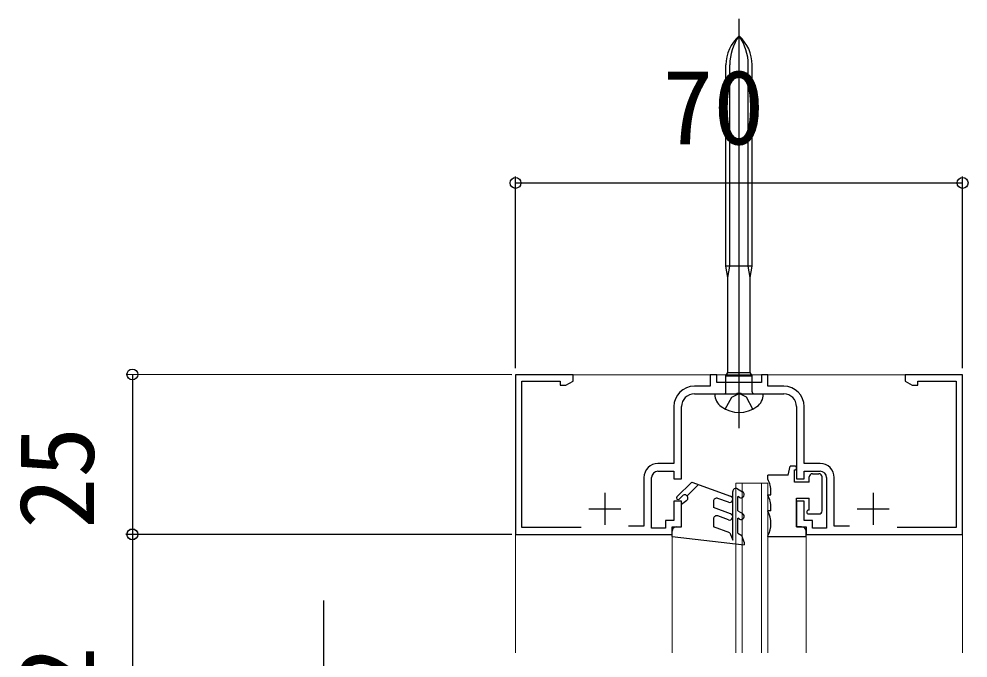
# Model space of a CAD drawing. Units: millimetres, scale not verified. Extents: x -700 to 700, y -1043 to 1038.
# Drawn here: x -197.7 to -49.1, y -326.6 to -226.6 of the extents above; entities that cross this region are included whole.
import ezdxf
from ezdxf.enums import TextEntityAlignment as Align

# ---------------------------------------------------------------- set-up
doc = ezdxf.new("R2010")
doc.units = ezdxf.units.MM
doc.header["$LTSCALE"] = 6
for name, color, linetype in [('0-2_YKK_11', 7, 'Continuous'), ('0-5_YKK_13', 4, 'Continuous'), ('0-7_YKK_D', 6, 'Continuous')]:
    doc.layers.add(name, color=color, linetype=linetype)
doc.layers.add('0-4_YKK_12', color=2, linetype='Continuous', lineweight=18)
doc.styles.add('ＭＳ ゴシック', font='')
doc.styles.get('ＭＳ ゴシック').set_extended_font_data('MS Gothic')

msp = doc.modelspace()

# ---------------------------------------------------------------- linework, layer by layer
at = {"layer": '0-2_YKK_11'}
for p, q in [((-106, -300.8), (-106, -305.8)), ((-64, -300.8), (-64, -305.8)), ((-108.5, -303.3), (-103.5, -303.3)), ((-66.5, -303.3), (-61.5, -303.3))]:
    msp.add_line(p, q, dxfattribs=at)
for points in [[(-109.746, -306.2), (-119, -306.2), (-119, -283.3), (-113, -283.3), (-113, -283.95), (-112.126, -283.95), (-111, -283.3), (-111, -282.3), (-120, -282.3), (-120, -307.3), (-95.5, -307.3), (-95.5, -306.1), (-94, -306.1), (-94, -302.1), (-95.2, -302.1), (-95.2, -305.1), (-96.5, -305.1), (-96.5, -306.3), (-98.7, -306.3), (-98.7, -298.4)], [(-78, -284.1), (-80.5, -284.1), (-80.5, -282.3), (-81.5, -282.3), (-81.5, -283.5), (-88.5, -283.5), (-88.5, -282.3), (-89.5, -282.3), (-89.5, -284.1), (-92, -284.1)], [(-71.3, -298.4), (-71.3, -306.3), (-73.5, -306.3), (-73.5, -305.1), (-74.8, -305.1), (-74.8, -302.1), (-76, -302.1), (-76, -306.1), (-74.5, -306.1), (-74.5, -307.3), (-50, -307.3), (-50, -282.3), (-59, -282.3), (-59, -283.3), (-57.874, -283.95), (-57, -283.95), (-57, -283.3), (-51, -283.3), (-51, -306.2), (-60.254, -306.2)], [(-92, -285.3), (-85.458, -285.3), (-85.275, -285.18), (-84.725, -285.18), (-84.542, -285.3), (-78, -285.3)], [(-97.7, -297.4), (-95.2, -297.4), (-95.2, -298.6), (-94, -298.6), (-94, -287.3)], [(-95.2, -287.3), (-95.2, -296.2), (-97.7, -296.2)], [(-76, -287.3), (-76, -298.6), (-74.8, -298.6), (-74.8, -297.4), (-72.3, -297.4)], [(-72.3, -296.2), (-74.8, -296.2), (-74.8, -287.3)], [(-99.9, -298.4), (-99.9, -306), (-102.316, -306)], [(-67.684, -306), (-70.1, -306), (-70.1, -298.4)]]:
    msp.add_lwpolyline(points, dxfattribs=at)
for centre, radius, start, end in [((-92, -287.3), 3.2, 90.00001, 179.99999), ((-92, -287.3), 2, 90.00001, 179.99999), ((-78, -287.3), 3.2, 0.00001, 89.99999), ((-78, -287.3), 2, 0.00001, 89.99999), ((-97.7, -298.4), 2.2, 90.00001, 179.99999), ((-72.3, -298.4), 2.2, 0.00001, 89.99999), ((-97.7, -298.4), 1, 90.00001, 179.99999), ((-72.3, -298.4), 1, 0.00001, 89.99999)]:
    msp.add_arc(centre, radius, start, end, dxfattribs=at)
at = {"layer": '0-4_YKK_12'}
for p, q in [((-120, -325.8), (-120, -282.3)), ((-84.5, -299.3), (-84.5, -325.8)), ((-81.5, -299.3), (-81.5, -325.8)), ((-95.5, -307.1), (-95.5, -325.8)), ((-74.5, -307.1), (-74.5, -325.8))]:
    msp.add_line(p, q, dxfattribs=at)
for points in [[(-120, -282.3), (-50, -282.3), (-50, -325.8)], [(-85.5, -325.8), (-85.5, -299.3), (-80.5, -299.3), (-80.5, -325.8)]]:
    msp.add_lwpolyline(points, dxfattribs=at)
at = {"layer": '0-5_YKK_13'}
for p, q in [((-85, -290.675), (-85, -226.642)), ((-87.05, -265.3), (-87.05, -233.816)), ((-86.45, -265.3), (-86.45, -233.816)), ((-83.55, -265.3), (-83.55, -233.816)), ((-82.95, -265.3), (-82.95, -233.816)), ((-82.95, -265.3), (-87.05, -265.3)), ((-86.75, -267.1), (-87.05, -265.3)), ((-86.75, -267.1), (-86.45, -265.3)), ((-83.25, -267.1), (-83.55, -265.3)), ((-83.25, -267.1), (-82.95, -265.3)), ((-86.75, -281.98), (-86.75, -267.1)), ((-83.25, -281.98), (-83.25, -267.1)), ((-82.95, -282.5), (-83.25, -281.98)), ((-87.05, -282.5), (-82.95, -282.5)), ((-87.05, -285), (-87.05, -282.5)), ((-82.95, -285), (-82.95, -282.5)), ((-88.8, -285.3), (-88.8, -285.349)), ((-88.8, -285.3), (-81.2, -285.3)), ((-81.2, -285.349), (-81.2, -285.3)), ((-77.3, -298), (-77, -296.6)), ((-76.3, -296.6), (-77, -296.6)), ((-77.3, -298), (-80.5, -298)), ((-80.5, -298.664), (-80.5, -298)), ((-76.3, -299.1), (-76.3, -297.2)), ((-74, -299.1), (-74, -298.3)), ((-73.5, -297.8), (-72.5, -297.8)), ((-72, -303.6), (-72, -298.3)), ((-94.727, -301.413), (-92.414, -299.1)), ((-91.377, -299.477), (-93.146, -301.246)), ((-92.414, -299.1), (-86.329, -301.315)), ((-85.25, -300.167), (-84.45, -300.629)), ((-74, -299.1), (-76.3, -299.1)), ((-93.854, -301.246), (-94.373, -301.766)), ((-86.671, -302.255), (-88.329, -301.651)), ((-86, -308.194), (-86, -300.6)), ((-85.2, -303.6), (-85.2, -301.351)), ((-84.95, -301.495), (-85.2, -301.351)), ((-80.5, -301.1), (-80, -301.1)), ((-80.5, -301.164), (-80.5, -301.1)), ((-80, -301.1), (-80, -300.6)), ((-76, -301.6), (-74, -301.6)), ((-76, -306.1), (-76, -301.6)), ((-74, -303.5), (-74, -301.6)), ((-93.2, -302), (-94, -302.6)), ((-94, -306.1), (-94, -302.6)), ((-89, -302.121), (-89, -303.1)), ((-86.329, -304.072), (-89, -303.1)), ((-80, -303.6), (-80, -303.1)), ((-86.671, -305.012), (-88.329, -304.408)), ((-85.2, -303.6), (-84.45, -304.033)), ((-80, -303.6), (-80.5, -303.6)), ((-80.5, -303.664), (-80.5, -303.6)), ((-74, -303.5), (-74.1, -303.5)), ((-74.1, -304.1), (-72.5, -304.1)), ((-94.8, -306.1), (-94, -306.1)), ((-89, -304.878), (-89, -306.1)), ((-86.421, -307.039), (-89, -306.1)), ((-85.2, -307.1), (-85.2, -304.755)), ((-84.95, -304.899), (-85.2, -304.755)), ((-75.2, -306.1), (-76, -306.1)), ((-95.5, -307.6), (-95.5, -306.8)), ((-86.421, -307.039), (-86, -308.194)), ((-85.2, -307.1), (-84.58, -307.458)), ((-84.2, -308.503), (-84.58, -307.458)), ((-80.5, -307.6), (-80.5, -307.537)), ((-74.5, -307.6), (-74.5, -306.8)), ((-95.5, -307.6), (-84.2, -308.906)), ((-84.2, -308.503), (-84.2, -308.906)), ((-80.5, -307.6), (-74.5, -307.6))]:
    msp.add_line(p, q, dxfattribs=at)
for points in [[(-87.05, -282.5), (-86.75, -281.98), (-83.25, -281.98)], [(-87.15, -287.692), (-86.145, -285.841), (-85, -285.232)], [(-82.85, -287.692), (-83.855, -285.841), (-85, -285.232)]]:
    msp.add_lwpolyline(points, dxfattribs=at)
for centre, radius, start, end in [((-81.05, -233.816), 6, 131.17289, 180), ((-78.691, -233.816), 7.759, 144.40102, 180), ((-88.95, -233.816), 6, 0, 48.82711), ((-91.309, -233.816), 7.759, 0, 35.59898), ((-87.35, -285), 0.3, 270, 0), ((-82.65, -285), 0.3, 180, 270), ((-86.4, -285.349), 2.4, 180, 234.31467), ((-83.6, -285.349), 2.4, 305.68533, 0), ((-85, -283.4), 4.8, 234.31467, 305.68533), ((-76.3, -296.9), 0.3, 270, 90), ((-84, -300.6), 4, 0, 28.95502), ((-73.5, -298.3), 0.5, 90, 180), ((-72.5, -298.3), 0.5, 0, 90), ((-85.5, -300.6), 0.5, 60, 180), ((-94.55, -301.589), 0.25, 135, 315), ((-93.5, -301.6), 0.5, 306.8699, 135), ((-88.5, -302.121), 0.5, 70, 180), ((-86.5, -301.785), 0.5, 250, 70), ((-84.7, -301.062), 0.5, 240, 60), ((-84, -303.1), 4, 0, 28.95502), ((-88.5, -304.878), 0.5, 70, 180), ((-86.5, -304.542), 0.5, 250, 70), ((-84.7, -304.466), 0.5, 240, 60), ((-84, -305.6), 4, 331.04498, 28.95502), ((-74.1, -303.8), 0.3, 90, 270), ((-72.5, -303.6), 0.5, 270, 0), ((-94.8, -306.8), 0.7, 90, 180), ((-75.2, -306.8), 0.7, 0, 90)]:
    msp.add_arc(centre, radius, start, end, dxfattribs=at)
at = {"layer": '0-7_YKK_D'}
for p, q in [((-120, -281.3), (-120, -251.3)), ((-120, -252.3), (-50, -252.3)), ((-50, -281.3), (-50, -251.3)), ((-120.567, -282.299), (-180.987, -282.269)), ((-179.987, -282.269), (-180, -307.269)), ((-120.58, -307.299), (-181, -307.269)), ((-120.58, -307.3), (-181, -307.3)), ((-180, -307.3), (-180, -347.3))]:
    msp.add_line(p, q, dxfattribs=at)
msp.add_lwpolyline([(-150, -367.3), (-150, -347.3), (-150, -317.628)], dxfattribs=at)
for centre in [(-120, -252.3), (-50, -252.3), (-179.987, -282.269), (-180, -307.269), (-180, -307.3)]:
    msp.add_circle(centre, 0.85, dxfattribs=at)

# ---------------------------------------------------------------- texts
at = {"layer": '0-7_YKK_D', "style": 'ＭＳ ゴシック'}
msp.add_text('70', height=11.73, dxfattribs=at).set_placement((-97, -249.8), align=Align.BOTTOM_LEFT)
for s, rotation, p in [('25', 89.971, (-182.5, -306.404)), ('H2', 90, (-182.5, -340.8))]:
    msp.add_text(s, height=11.73, rotation=rotation, dxfattribs=at).set_placement(p, align=Align.BOTTOM_LEFT)

doc.saveas('drawing.dxf')
